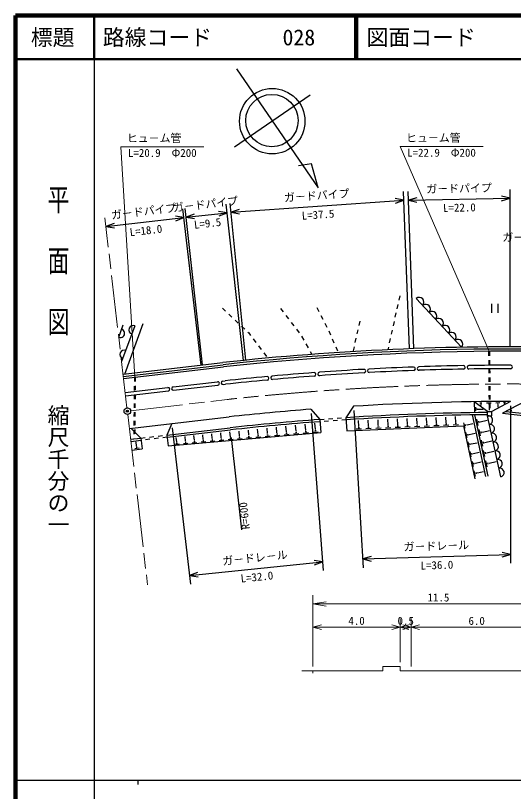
# Model space of a CAD drawing. Units: millimetres, scale not verified, with parts at other scales. Extents: x 40000 to 680000, y 20000 to 380000.
# Drawn here: x 40000 to 154022, y 202409 to 380000 of the extents above; entities that cross this region are included whole.
import ezdxf
from ezdxf.enums import TextEntityAlignment as Align

# ---------------------------------------------------------------- set-up
doc = ezdxf.new("R2010")
doc.units = ezdxf.units.MM
doc.header["$LTSCALE"] = 1000
doc.header["$PDMODE"] = 32
doc.header["$PDSIZE"] = 500
doc.linetypes.add('CHAIN', pattern=[18.5, 12, -1.5, 3.5, -1.5])
for name, color, linetype, lineweight in [('M-BGD', 7, 'Continuous', 25), ('M-BMK', 2, 'CHAIN', 13), ('M-BMK-SRVR', 3, 'Continuous', 25), ('M-STR-HTXT', 7, 'Continuous', 13), ('M-STR-STRC', 7, 'Continuous', 25), ('M-TTL', 2, 'Continuous', 140), ('M-TTL-BAND', 7, 'Continuous', 25), ('M-TTL-LINE', 7, 'Continuous', 50)]:
    doc.layers.add(name, color=color, linetype=linetype, lineweight=lineweight)
doc.layers.add('M-OTRS', color=6, linetype='Continuous')
doc.layers.add('M-TTL-TXT', color=7, linetype='Continuous')
doc.styles.add('@ＭＳ ゴシック', font='')
doc.styles.add('ＭＳ ゴシック', font='')
doc.styles.get('@ＭＳ ゴシック').set_extended_font_data('@MS Gothic')
doc.styles.get('ＭＳ ゴシック').set_extended_font_data('MS Gothic')

# ---------------------------------------------------------------- blocks, each defined once
blk = doc.blocks.new('open_arrow')
at = {"color": 0, "linetype": 'Continuous', "lineweight": -2}
blk.add_lwpolyline([(7.5, 1.25), (0, 0), (7.5, -1.25)], dxfattribs=at)

msp = doc.modelspace()

# ---------------------------------------------------------------- linework, layer by layer
at = {"layer": 'M-BGD'}
for p, q in [((90622, 367788), (109299, 340581)), ((107470, 361781), (90172, 349907)), ((107749, 346027), (104779, 345619)), ((109299, 340581), (107749, 346027)), ((153255, 304170), (153234, 340175)), ((82505, 299987), (79025, 329886)), ((127971, 315827), (127754, 314851)), ((142124, 304062), (131756, 315245)), ((87370, 313006), (88100, 312322)), ((100677, 312959), (101282, 312163)), ((108975, 313147), (109432, 312257)), ((127537, 313875), (127321, 312898)), ((148968, 313981), (148968, 311981)), ((150468, 313981), (150468, 311981)), ((88829, 311638), (89559, 310954)), ((101888, 311368), (102494, 310572)), ((109889, 311368), (110345, 310478)), ((127104, 311922), (126888, 310946)), ((63642, 306354), (64686, 309185)), ((65010, 297951), (69225, 309493)), ((90288, 310270), (91018, 309586)), ((103100, 309776), (103705, 308981)), ((110802, 309588), (111258, 308699)), ((118849, 310044), (118625, 309069)), ((126671, 309970), (126454, 308993)), ((67313, 309001), (64289, 300794)), ((91748, 308902), (92477, 308218)), ((93207, 307535), (93389, 307364)), ((93389, 307364), (93843, 306766)), ((104311, 308185), (104917, 307390)), ((111714, 307808), (112116, 306893)), ((118402, 308095), (118178, 307120)), ((126238, 308017), (126021, 307041)), ((94448, 305970), (95053, 305174)), ((105500, 306579), (105992, 305708)), ((112519, 305978), (112922, 305062)), ((117954, 306145), (117730, 305171)), ((125804, 306065), (125588, 305088)), ((95658, 304378), (96263, 303582)), ((106484, 304838), (106976, 303967)), ((113324, 304147), (113727, 303232)), ((117506, 304196), (117282, 303221)), ((125371, 304112), (125237, 303508)), ((96869, 302786), (97474, 301990)), ((107467, 303096), (107835, 302446)), ((148329, 303147), (148337, 302147)), ((148529, 303149), (148537, 302149)), ((64625, 297906), (87501, 300569)), ((148345, 301147), (148354, 300147)), ((148545, 301149), (148554, 300149)), ((64683, 297410), (87557, 300072)), ((64741, 296913), (87613, 299575)), ((148362, 299147), (148370, 298147)), ((148562, 299149), (148570, 298149)), ((67222, 297202), (67211, 296202)), ((67422, 297225), (67411, 296225)), ((148379, 297147), (148387, 296147)), ((148579, 297149), (148587, 296149)), ((65111, 293734), (74912, 294875)), ((67200, 295202), (67188, 294202)), ((67400, 295225), (67389, 294225)), ((76104, 295014), (86239, 296194)), ((76196, 294219), (86331, 295399)), ((87376, 296326), (87972, 296395)), ((87520, 295537), (88062, 295600)), ((148395, 295147), (148404, 294147)), ((148595, 295149), (148604, 294149)), ((65204, 292940), (75004, 294080)), ((67177, 293202), (67166, 292202)), ((67378, 293225), (67366, 292225)), ((148412, 293147), (148421, 292147)), ((148612, 293149), (148621, 292149)), ((145045, 291608), (145081, 289109)), ((148043, 289394), (145045, 291608)), ((146316, 291368), (146791, 291371)), ((146495, 291250), (146614, 291251)), ((147880, 291379), (148943, 291387)), ((153346, 291670), (149043, 289402)), ((149998, 291395), (150865, 291401)), ((156584, 291662), (151496, 288981)), ((151753, 291408), (152166, 291411)), ((151908, 291306), (152012, 291307)), ((67155, 291202), (67144, 290202)), ((67355, 291225), (67344, 290225)), ((107620, 289893), (109673, 287542)), ((117368, 290567), (115659, 287956)), ((145314, 290340), (145326, 289497)), ((145529, 290027), (145532, 289816)), ((145740, 289951), (145741, 289898)), ((145741, 289925), (147097, 289944)), ((146540, 291132), (146570, 291132)), ((146555, 291132), (146558, 290740)), ((148281, 291117), (148546, 291119)), ((148382, 290852), (148449, 290852)), ((148416, 290852), (148425, 289647)), ((148429, 291147), (148437, 290147)), ((148629, 291149), (148637, 290149)), ((150325, 291181), (150542, 291182)), ((150408, 290965), (150462, 290965)), ((150435, 290965), (150439, 290389)), ((151948, 291203), (151974, 291203)), ((151961, 291203), (151961, 291191)), ((153283, 289640), (153584, 289799)), ((153436, 289624), (153511, 289664)), ((153504, 289564), (153522, 289574)), ((153513, 289569), (153572, 289457)), ((66071, 285490), (88902, 288148)), ((67133, 289202), (67122, 288202)), ((67333, 289225), (67322, 288226)), ((111668, 287680), (112666, 287749)), ((113663, 287818), (114661, 287887)), ((115659, 287956), (115865, 284963)), ((129749, 286424), (129691, 287761)), ((131970, 286518), (131913, 287849)), ((134188, 286612), (134130, 287937)), ((136401, 286705), (136344, 288025)), ((138611, 286798), (138554, 288112)), ((140816, 286892), (140760, 288200)), ((144578, 288601), (147638, 274500)), ((145088, 288609), (148126, 274606)), ((148043, 289394), (149043, 289402)), ((148052, 288394), (148043, 289394)), ((148052, 288394), (149052, 288403)), ((151090, 274392), (148052, 288394)), ((149052, 288403), (149043, 289402)), ((151496, 288981), (167736, 287142)), ((152282, 289395), (167779, 287640)), ((67110, 287202), (67099, 286202)), ((67311, 287226), (67300, 286226)), ((75777, 286620), (74644, 283971)), ((102038, 284710), (101925, 285998)), ((104231, 284910), (104116, 286222)), ((106439, 285111), (106322, 286447)), ((108664, 285314), (108545, 286673)), ((109673, 287542), (110670, 287611)), ((109673, 287542), (109880, 284549)), ((111703, 287181), (110705, 287112)), ((113698, 287319), (112700, 287250)), ((115693, 287457), (114695, 287388)), ((115865, 284963), (142560, 286114)), ((118585, 285953), (118526, 287319)), ((118623, 285954), (118546, 285951)), ((120825, 286047), (120767, 287408)), ((120864, 286049), (120787, 286046)), ((123062, 286142), (123004, 287496)), ((123101, 286143), (123023, 286140)), ((125462, 285935), (125154, 285922)), ((125295, 286236), (125237, 287585)), ((125333, 286238), (125256, 286234)), ((127690, 286030), (127384, 286017)), ((127524, 286330), (127466, 287673)), ((127562, 286332), (127486, 286329)), ((129915, 286125), (129609, 286112)), ((129787, 286426), (129711, 286423)), ((132606, 285935), (131387, 285882)), ((132136, 286220), (131831, 286207)), ((132008, 286520), (131932, 286516)), ((134821, 286030), (133606, 285978)), ((134353, 286314), (134049, 286301)), ((134226, 286613), (134150, 286610)), ((137033, 286126), (135821, 286073)), ((136565, 286409), (136263, 286396)), ((136439, 286707), (136363, 286704)), ((139240, 286221), (138033, 286169)), ((138775, 286503), (138473, 286490)), ((138648, 286800), (138573, 286797)), ((141444, 286316), (140240, 286264)), ((140980, 286597), (140679, 286584)), ((140854, 286893), (140779, 286890)), ((142560, 286114), (145195, 273970)), ((142929, 285592), (142664, 286814)), ((143135, 286116), (143069, 286422)), ((143415, 286297), (143399, 286373)), ((143407, 286335), (144751, 286627)), ((145566, 287586), (145868, 286193)), ((146028, 287139), (146103, 286791)), ((146404, 287084), (146423, 286997)), ((146414, 287041), (148014, 287388)), ((66408, 285529), (68684, 283277)), ((67088, 285202), (67077, 284202)), ((67288, 285226), (67277, 284226)), ((74644, 283971), (89182, 285663)), ((74702, 283474), (89238, 285166)), ((74933, 281488), (109880, 284549)), ((85047, 283161), (84950, 284268)), ((87118, 283350), (87019, 284479)), ((89204, 283540), (89103, 284691)), ((91305, 283732), (91203, 284905)), ((93422, 283925), (93317, 285121)), ((95553, 284119), (95446, 285338)), ((97699, 284315), (97591, 285556)), ((97663, 284311), (97735, 284318)), ((99740, 284206), (100033, 284232)), ((99861, 284512), (99750, 285777)), ((99825, 284508), (99898, 284515)), ((101498, 284066), (102683, 284169)), ((101916, 284401), (102212, 284427)), ((102001, 284707), (102075, 284713)), ((103683, 284257), (104884, 284362)), ((104107, 284597), (104407, 284623)), ((104193, 284907), (104269, 284913)), ((105884, 284450), (107101, 284556)), ((106314, 284794), (106618, 284821)), ((106401, 285108), (106477, 285115)), ((108101, 284644), (109334, 284752)), ((108537, 284993), (108845, 285020)), ((108625, 285311), (108702, 285318)), ((119233, 285358), (117990, 285305)), ((118753, 285649), (118443, 285635)), ((121471, 285455), (120233, 285401)), ((120993, 285744), (120684, 285731)), ((123706, 285551), (122471, 285498)), ((123230, 285840), (122921, 285826)), ((125937, 285647), (124706, 285594)), ((128164, 285743), (126937, 285690)), ((130387, 285839), (129164, 285786)), ((143406, 283393), (143141, 284615)), ((143612, 283918), (143546, 284223)), ((143893, 284098), (143876, 284175)), ((143884, 284136), (145228, 284428)), ((146080, 285216), (146383, 283823)), ((146542, 284769), (146617, 284421)), ((146918, 284714), (146937, 284627)), ((146928, 284670), (148529, 285018)), ((66360, 283007), (68684, 283277)), ((66418, 282510), (68742, 282781)), ((67066, 283203), (67064, 283089)), ((67266, 283226), (67265, 283112)), ((67724, 281404), (67609, 282397)), ((68684, 283277), (69677, 283393)), ((68684, 283277), (68973, 280794)), ((70728, 283012), (69735, 282896)), ((70671, 283509), (71664, 283624)), ((72715, 283243), (71722, 283128)), ((72657, 283740), (73650, 283855)), ((74702, 283474), (73708, 283359)), ((74644, 283971), (74933, 281488)), ((76906, 282419), (76817, 283439)), ((76875, 282416), (76938, 282422)), ((78920, 282603), (78829, 283644)), ((78888, 282600), (78952, 282605)), ((80841, 282517), (81100, 282540)), ((80948, 282787), (80854, 283850)), ((80915, 282785), (80980, 282790)), ((82511, 282403), (83561, 282495)), ((82882, 282700), (83144, 282723)), ((82990, 282974), (82895, 284058)), ((82957, 282971), (83023, 282977)), ((84561, 282582), (85626, 282675)), ((84937, 282883), (85203, 282907)), ((85013, 283158), (85080, 283164)), ((86626, 282763), (87705, 282858)), ((87007, 283068), (87277, 283092)), ((87084, 283347), (87152, 283353)), ((88705, 282945), (89799, 283041)), ((89091, 283255), (89365, 283279)), ((89170, 283537), (89239, 283543)), ((89401, 283447), (91711, 262300)), ((90799, 283129), (91909, 283226)), ((91191, 283442), (91468, 283467)), ((91271, 283729), (91340, 283735)), ((92909, 283313), (94033, 283412)), ((93306, 283631), (93587, 283656)), ((93386, 283922), (93457, 283928)), ((95033, 283499), (96172, 283599)), ((95435, 283822), (95720, 283847)), ((95517, 284116), (95588, 284122)), ((97173, 283687), (98327, 283788)), ((97580, 284013), (97869, 284039)), ((99327, 283876), (100497, 283978)), ((143883, 281194), (143618, 282416)), ((146595, 282846), (146897, 281453)), ((147056, 282399), (147132, 282051)), ((147442, 282300), (149043, 282648)), ((66649, 280524), (68973, 280794)), ((68279, 280965), (67285, 280849)), ((67877, 281170), (67629, 281141)), ((67755, 281407), (67693, 281400)), ((76447, 281871), (77454, 281960)), ((76803, 282156), (77054, 282178)), ((78454, 282047), (79475, 282137)), ((78815, 282336), (79070, 282358)), ((80475, 282224), (81511, 282315)), ((144089, 281719), (144023, 282024)), ((144370, 281899), (144353, 281976)), ((144361, 281938), (145705, 282229)), ((147433, 282344), (147452, 282257)), ((144360, 278995), (144095, 280217)), ((144566, 279520), (144500, 279825)), ((144847, 279701), (144830, 279777)), ((144838, 279739), (146182, 280030)), ((147109, 280475), (147411, 279082)), ((147570, 280029), (147646, 279680)), ((147947, 279974), (147966, 279886)), ((147956, 279930), (149557, 280277)), ((144837, 276797), (144572, 278018)), ((145043, 277321), (144977, 277626)), ((145324, 277502), (145307, 277578)), ((145315, 277540), (146659, 277832)), ((147623, 278105), (147925, 276712)), ((148085, 277658), (148160, 277310)), ((148461, 277603), (148480, 277516)), ((148471, 277560), (150071, 277907)), ((145314, 274598), (145049, 275819)), ((145520, 275122), (145454, 275428)), ((145801, 275303), (145784, 275379)), ((145793, 275341), (147136, 275633))]:
    msp.add_line(p, q, dxfattribs=at)
for centre, radius in [((98786, 355820), 7493), ((98704, 355955), 5995)]:
    msp.add_circle(centre, radius, dxfattribs=at)
for centre, radius, start, end in [((132431, 314385), 1093, 317.51742, 128.14773), ((133913, 312788), 1093, 317.51742, 128.14773), ((135394, 311190), 1093, 317.51742, 128.14773), ((66968, 308063), 1000, 69.77211, 249.77211), ((136875, 309592), 1093, 317.51742, 128.14773), ((138356, 307995), 1093, 317.51742, 128.14773), ((63988, 307292), 1000, 249.75185, 69.75185), ((139837, 306397), 1093, 317.51742, 128.14773), ((141318, 304800), 1093, 317.51742, 128.14773), ((153602, -304330), 608500, 88.89308, 96.23632), ((64893, 302433), 1000, 69.77211, 249.77211), ((153602, -304330), 608000, 84.67946, 96.23615), ((153602, -304330), 607500, 84.67942, 96.23599), ((109597, 297964), 400, 94.17877, 274.17877), ((153602, -304330), 604300, 93.21038, 94.17877), ((119782, 298622), 400, 273.21038, 93.21038), ((120981, 298688), 400, 93.09645, 273.09645), ((153602, -304330), 604300, 92.12806, 93.09645), ((153602, -304330), 603500, 92.12806, 93.09645), ((131177, 299153), 400, 272.12806, 92.12806), ((132377, 299197), 400, 92.01413, 272.01413), ((153602, -304330), 604300, 91.04575, 92.01413), ((153602, -304330), 603500, 91.04575, 92.01413), ((142580, 299469), 400, 271.04575, 91.04575), ((143779, 299490), 400, 90.93197, 270.93197), ((153602, -304330), 604300, 90.01981, 90.93197), ((153602, -304330), 603500, 90.02055, 90.93197), ((153389, 299570), 400, 269.46006, 89.46007), ((153602, -304330), 604300, 95.31805, 96.23492), ((97630, 296970), 400, 275.31805, 95.31805), ((98826, 297080), 400, 95.20412, 275.20412), ((153602, -304330), 604300, 94.29269, 95.20412), ((153602, -304330), 603500, 94.29269, 95.20412), ((108399, 297876), 400, 274.29269, 94.29269), ((153602, -304330), 603500, 93.21038, 94.17877), ((74958, 294478), 400, 276.63923, 96.63923), ((76150, 294617), 400, 96.63923, 276.63923), ((86283, 295796), 400, 276.40037, 96.87808), ((87476, 295937), 402, 104.3121, 276.28644), ((153602, -304330), 603500, 95.31805, 96.23465), ((153602, -304330), 596000, 90.02462, 93.48543), ((153602, -304330), 596000, 94.42484, 96.23348), ((153602, -304330), 593500, 90.53642, 93.66552), ((153602, -304330), 593000, 90.53646, 93.66527), ((148246, 287389), 1024, 283.55397, 100.92937), ((153602, -304330), 593500, 94.24475, 96.23126), ((153602, -304330), 593000, 94.245, 96.23109), ((148680, 285388), 1024, 283.55397, 100.92937), ((149114, 283388), 1024, 283.55397, 100.92937), ((149548, 281388), 1024, 283.55397, 100.92937), ((149982, 279387), 1024, 283.55397, 100.92937), ((150416, 277387), 1024, 283.55397, 100.92937), ((150850, 275387), 1024, 283.55397, 100.92937)]:
    msp.add_arc(centre, radius, start, end, dxfattribs=at)
at = {"layer": 'M-BMK'}
for p, q in [((65521, 290208), (60463, 333665)), ((66353, 289550), (88454, 292122)), ((65695, 288718), (70233, 249731))]:
    msp.add_line(p, q, dxfattribs=at)
msp.add_arc((153602, -304330), 600000, 88.95214, 96.23348, dxfattribs=at)
at = {"layer": 'M-BMK-SRVR'}
msp.add_circle((65608, 289463), 750, dxfattribs=at)
msp.add_point((65608, 289463), dxfattribs=at)
at = {"layer": 'M-OTRS'}
msp.add_point((65608, 289463), dxfattribs=at)
at = {"layer": 'M-STR-HTXT'}
for p, q in [((64112, 349971), (83112, 349971)), ((67322, 297213), (64112, 349971)), ((128042, 350024), (147042, 350024)), ((148429, 303148), (128042, 350024)), ((108096, 231000), (108096, 247346)), ((108096, 245346), (165596, 245346)), ((128096, 232000), (128096, 242000)), ((130596, 231000), (130596, 242000)), ((110028, 240518), (108096, 240000)), ((108096, 240000), (128096, 240000)), ((108096, 240000), (110028, 239482)), ((128096, 240000), (126165, 240518)), ((126165, 239482), (128096, 240000)), ((130028, 240518), (128096, 240000)), ((128096, 240000), (130596, 240000)), ((128096, 240000), (130028, 239482)), ((130596, 240000), (128665, 240518)), ((128665, 239482), (130596, 240000)), ((132528, 240518), (130596, 240000)), ((130596, 240000), (160596, 240000)), ((130596, 240000), (132528, 239482)), ((124096, 230000), (124096, 231000)), ((124096, 231000), (128096, 231000)), ((128096, 230000), (128096, 231000)), ((108096, 230000), (105596, 230000)), ((108096, 230000), (124096, 230000)), ((108096, 230000), (108096, 229500)), ((128096, 230000), (130596, 230000)), ((130596, 230000), (160596, 230000))]:
    msp.add_line(p, q, dxfattribs=at)
at = {"layer": 'M-STR-STRC'}
for p, q in [((130222, 303720), (128839, 339711)), ((131223, 303758), (129899, 339740)), ((89355, 334966), (128915, 337712)), ((128915, 337712), (126952, 338095)), ((127024, 337062), (128915, 337712)), ((131895, 338294), (129973, 337741)), ((129973, 337741), (153235, 338175)), ((129973, 337741), (131914, 337259)), ((153235, 338175), (151294, 338657)), ((151314, 337622), (153235, 338175)), ((82505, 299987), (78343, 335746)), ((82785, 300020), (78818, 335801)), ((92227, 301067), (88260, 336847)), ((92757, 301120), (89155, 336956)), ((78574, 333759), (76595, 334050)), ((79039, 333813), (88481, 334860)), ((80902, 334540), (79039, 333813)), ((88481, 334860), (86504, 335161)), ((86618, 334132), (88481, 334860)), ((91247, 335616), (89355, 334966)), ((89355, 334966), (91319, 334584)), ((60694, 331678), (78574, 333759)), ((62554, 332416), (60694, 331678)), ((76715, 333022), (78574, 333759)), ((79039, 333813), (81016, 333511)), ((60694, 331678), (62673, 331387)), ((117429, 289569), (119619, 253620)), ((153346, 290670), (153362, 254654)), ((107697, 288896), (110475, 252992)), ((75892, 285626), (80055, 249865)), ((119497, 255616), (153361, 256654)), ((121412, 256193), (119497, 255616)), ((153361, 256654), (151414, 257112)), ((151446, 256077), (153361, 256654)), ((79824, 251851), (110321, 254986)), ((110321, 254986), (108346, 255303)), ((108452, 254273), (110321, 254986)), ((119497, 255616), (121444, 255158)), ((81693, 252564), (79824, 251851)), ((79824, 251851), (81798, 251534))]:
    msp.add_line(p, q, dxfattribs=at)
at = {"layer": 'M-TTL'}
for p, q in [((40000, 380000), (40000, 20000)), ((680000, 380000), (40000, 380000))]:
    msp.add_line(p, q, dxfattribs=at)
at = {"layer": 'M-TTL-BAND'}
for p, q in [((58000, 370000), (58000, 20000)), ((40000, 205000), (579000, 205000)), ((68000, 205000), (68000, 204000))]:
    msp.add_line(p, q, dxfattribs=at)
at = {"layer": 'M-TTL-LINE'}
for p, q in [((58000, 380000), (58000, 370000)), ((117750, 380000), (117750, 370000)), ((118250, 380000), (118250, 370000)), ((40000, 370000), (680000, 370000))]:
    msp.add_line(p, q, dxfattribs=at)

# ---------------------------------------------------------------- block references
at = {"layer": 'M-STR-HTXT', "xscale": 400, "yscale": 400}
msp.add_blockref('open_arrow', (108096, 245346), dxfattribs=at)

# ---------------------------------------------------------------- texts
at = {"layer": 'M-BGD', "style": 'ＭＳ ゴシック'}
msp.add_text('R=600', height=1833, rotation=96.233, dxfattribs=at).set_placement((94196, 262571), align=Align.BOTTOM_LEFT)
at = {"layer": 'M-STR-HTXT', "style": 'ＭＳ ゴシック'}
for s, p in [('ヒュ－ム管', (65487, 350471)), ('ヒュ－ム管', (129417, 350524)), ('11.5', (134346, 245346)), ('4.0', (116221, 240000)), ('0.5', (127471, 240000)), ('6.0', (143721, 240000))]:
    msp.add_text(s, height=1833, dxfattribs=at).set_placement(p, align=Align.BOTTOM_LEFT)
for s, p in [('L=20.9\u3000Φ200', (73612, 349471)), ('L=22.9\u3000Φ200', (137542, 349524))]:
    msp.add_text(s, height=1833, dxfattribs=at).set_placement(p, align=Align.TOP_CENTER)
at = {"layer": 'M-STR-STRC', "style": 'ＭＳ ゴシック'}
for s, rotation, p in [('ガ－ドパイプ', 1.07, (141585, 338958)), ('ガ－ドパイプ', 3.97, (109066, 337337)), ('ガ－ドパイプ', 6.326, (83649, 335330)), ('ガ－ドパイプ', 6.639, (69518, 333712)), ('ガ－ドパイプ', 359.514, (158964, 327725)), ('ガ－ドレ－ル', 1.755, (136398, 257134)), ('ガ－ドレ－ル', 5.868, (94970, 254413))]:
    msp.add_text(s, height=1833, rotation=rotation, dxfattribs=at).set_placement(p, align=Align.BOTTOM_CENTER)
at = {"layer": 'M-STR-STRC', "style": '@ＭＳ ゴシック'}
for s, rotation, p in [('L=22.0', 1.07, (141623, 336958)), ('L=37.5', 3.97, (109205, 335342)), ('L=18.0', 6.639, (69750, 331725)), ('L=9.5', 6.326, (83870, 333342)), ('L=36.0', 1.755, (136460, 255135)), ('L=32.0', 5.868, (95175, 252424))]:
    msp.add_text(s, height=1833, rotation=rotation, dxfattribs=at).set_placement(p, align=Align.TOP_CENTER)
at = {"layer": 'M-TTL-BAND', "style": '@ＭＳ ゴシック', "width": 1.4}
msp.add_text('平  面  図', height=3666, rotation=270, dxfattribs=at).set_placement((49777, 306475), align=Align.MIDDLE_RIGHT)
at = {"layer": 'M-TTL-BAND', "style": '@ＭＳ ゴシック'}
msp.add_text('縮尺千分の一', height=3666, rotation=270, dxfattribs=at).set_placement((49777, 261030), align=Align.MIDDLE_RIGHT)
at = {"layer": 'M-TTL-TXT', "style": 'ＭＳ ゴシック'}
msp.add_text('標題', height=3666, dxfattribs=at).set_placement((48500, 375000), align=Align.MIDDLE_CENTER)
for s, p in [('路線コード', (60000, 375000)), ('028', (101142, 375000)), ('図面コード', (120380, 375000))]:
    msp.add_text(s, height=3666, dxfattribs=at).set_placement(p, align=Align.MIDDLE_LEFT)

doc.saveas('drawing.dxf')
